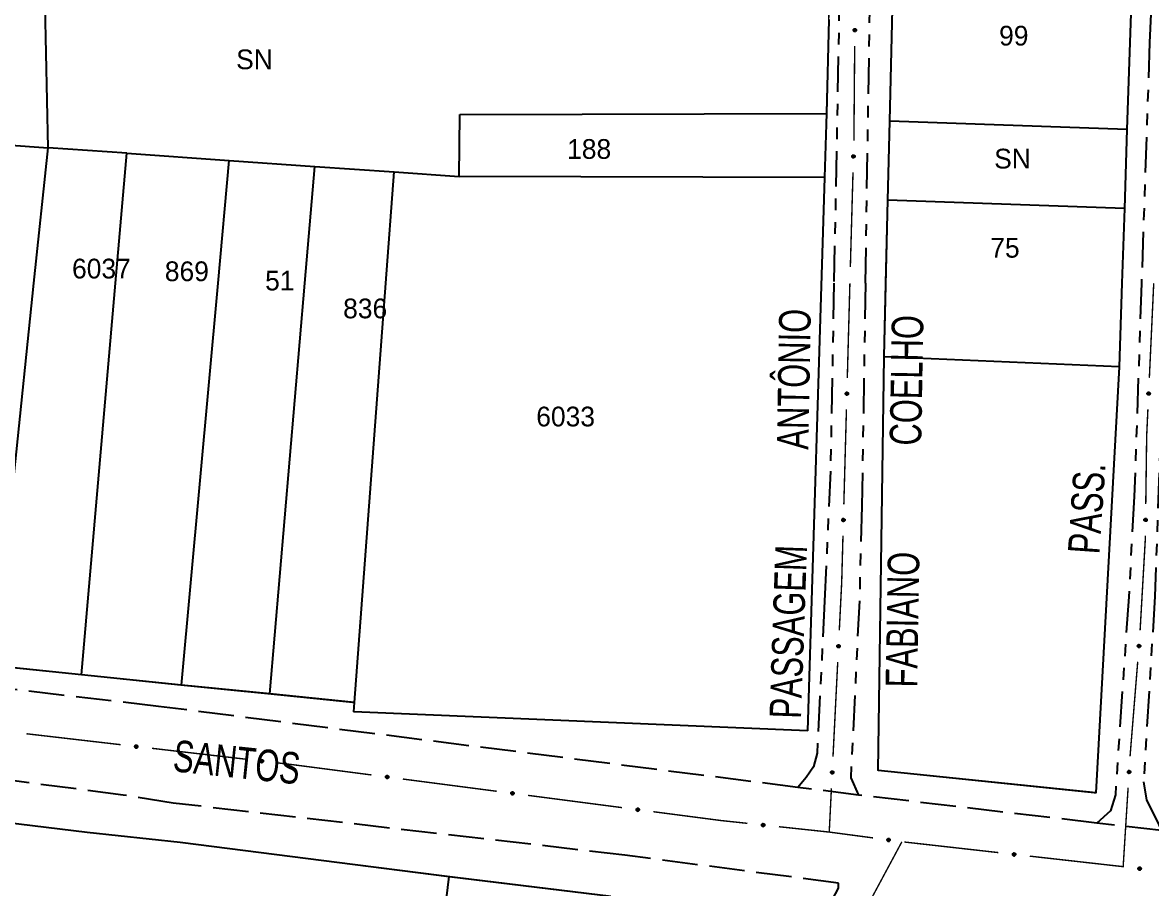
# Model space of a CAD drawing. Extents: x 203555 to 204724, y 4873703 to 4874787.
# Drawn here: x 204387.3 to 204530.3, y 4874375.5 to 4874485.1 of the extents above; entities that cross this region are included whole.
import ezdxf
from ezdxf.enums import TextEntityAlignment as Align

# ---------------------------------------------------------------- set-up
doc = ezdxf.new("R2010")
doc.units = 0
doc.header["$LTSCALE"] = 1.5
doc.header["$MEASUREMENT"] = 0
doc.linetypes.add('TRACO_11', pattern=[8, 3, -1, 3, -1])
doc.linetypes.add('TRACO_25', pattern=[8, 3, -1, 1, -1, 1, -1])
for name, color, linetype in [('CD_MALHA_LOTES', 7, 'CONTINUOUS'), ('RU-QUADRA', 210, 'CONTINUOUS'), ('SV-EIXO-RUA-N-PAV', 6, 'CONTINUOUS'), ('SV-EIXO-RUA-PAV', 20, 'CONTINUOUS'), ('SV-RUA-NAO-PAV', 7, 'CONTINUOUS'), ('SV-RUA-PAVIM', 7, 'CONTINUOUS'), ('SV-TXT-RUA-N-PAV', 7, 'CONTINUOUS'), ('SV-TXT-RUA-PAV', 7, 'CONTINUOUS'), ('Th_NmrPort', 1, 'CONTINUOUS')]:
    doc.layers.add(name, color=color, linetype=linetype)
doc.styles.add('ARIAL', font='ARIAL.SHX')

msp = doc.modelspace()

# ---------------------------------------------------------------- linework, layer by layer
at = {"layer": 'CD_MALHA_LOTES', "linetype": 'Continuous', "flags": 128}
for points in [[(204497.153346, 4874472.672538), (204497.734846, 4874497.557678)], [(204527.997989, 4874496.115899), (204527.190772, 4874471.597051)], [(204390.566306, 4874469.285681), (204390.180701, 4874487.28155)], [(204489.419629, 4874485.513993), (204489.122331, 4874473.646985)], [(204442.636331, 4874465.660623), (204442.705822, 4874473.512037)], [(204442.705822, 4874473.512037), (204489.122331, 4874473.646985)], [(204489.122331, 4874473.646985), (204488.880156, 4874465.52127)], [(204496.919322, 4874462.657547), (204497.153346, 4874472.672538)], [(204527.190772, 4874471.597051), (204497.153346, 4874472.672538)], [(204527.190772, 4874471.597051), (204526.861336, 4874461.590575)], [(204380.590348, 4874469.978688), (204390.566306, 4874469.285681)], [(204383.73513, 4874403.679978), (204388.779403, 4874452.124505), (204390.566306, 4874469.285681)], [(204400.542264, 4874468.592674), (204390.566306, 4874469.285681)], [(204394.803493, 4874402.549216), (204399.11127, 4874452.124375), (204400.542264, 4874468.592674)], [(204400.542264, 4874468.592674), (204413.51101, 4874467.691765)], [(204407.459154, 4874401.237118), (204412.093362, 4874452.124211), (204413.51101, 4874467.691765)], [(204413.51101, 4874467.691765), (204424.365544, 4874466.932615)], [(204418.632708, 4874400.114784), (204423.095001, 4874452.124072), (204424.365544, 4874466.932615)], [(204424.365544, 4874466.932615), (204434.380451, 4874466.242012)], [(204429.351931, 4874399.01969), (204433.324358, 4874452.123943), (204434.380451, 4874466.242012)], [(204434.380451, 4874466.242012), (204442.636331, 4874465.660623)], [(204488.880156, 4874465.52127), (204442.636331, 4874465.660623)], [(204488.880156, 4874465.52127), (204486.726979, 4874395.462107)], [(204496.455675, 4874442.815915), (204496.673161, 4874452.123144), (204496.919322, 4874462.657547)], [(204526.861336, 4874461.590575), (204496.919322, 4874462.657547)], [(204526.861336, 4874461.590575), (204526.549634, 4874452.122768), (204526.201997, 4874441.563454)], [(204495.665528, 4874390.435333), (204496.455675, 4874442.815915)], [(204526.201997, 4874441.563454), (204496.455675, 4874442.815915)], [(204526.201997, 4874441.563454), (204523.241931, 4874387.582602)], [(204394.803493, 4874402.549216), (204383.73513, 4874403.679978)], [(204407.459154, 4874401.237118), (204394.803493, 4874402.549216)], [(204418.632708, 4874400.114784), (204407.459154, 4874401.237118)], [(204429.351931, 4874399.01969), (204418.632708, 4874400.114784)], [(204429.284593, 4874397.864756), (204429.351931, 4874399.01969)], [(204486.726979, 4874395.462107), (204429.284593, 4874397.864756)], [(204296.38157, 4874394.330371), (204343.627298, 4874388.767075), (204357.736064, 4874387.237209), (204395.50525, 4874382.600263), (204407.305322, 4874381.332881), (204441.363232, 4874377.006144)], [(204523.241931, 4874387.582602), (204495.665528, 4874390.435333)], [(204433.641808, 4874315.905447), (204434.441855, 4874322.183367), (204436.789775, 4874342.321293), (204440.80833, 4874372.48303), (204441.363232, 4874377.006144)], [(204441.363232, 4874377.006144), (204461.843799, 4874374.511439)]]:
    msp.add_lwpolyline(points, dxfattribs=at)
at = {"layer": 'RU-QUADRA', "linetype": 'Continuous', "const_width": 0.18, "flags": 128}
for points in [[(204383.73513, 4874403.679978), (204394.803493, 4874402.549216), (204407.458185, 4874401.22763), (204418.632708, 4874400.114784), (204429.351931, 4874399.01969), (204429.284593, 4874397.864756), (204486.726979, 4874395.462107), (204488.468385, 4874452.123248), (204488.880156, 4874465.52127), (204489.122331, 4874473.646985), (204489.419629, 4874485.513993), (204489.87833, 4874499.013137), (204487.38114, 4874507.512556), (204484.550428, 4874517.147152), (204481.667795, 4874526.958463), (204478.875757, 4874536.461425), (204475.819855, 4874546.862474), (204473.54549, 4874554.69019), (204471.221957, 4874562.687128), (204468.543226, 4874571.906552)], [(204497.734846, 4874497.557678), (204497.153346, 4874472.672538), (204496.919322, 4874462.657547), (204496.673161, 4874452.123144), (204496.455675, 4874442.815915), (204495.665528, 4874390.435333), (204523.241931, 4874387.582602), (204526.201997, 4874441.563454), (204526.549634, 4874452.122768), (204526.861336, 4874461.590575), (204527.190772, 4874471.597051), (204527.997989, 4874496.115899)], [(204461.843799, 4874374.511439), (204441.363232, 4874377.006144), (204407.305322, 4874381.332881), (204395.50525, 4874382.600263), (204357.736064, 4874387.237209), (204343.627298, 4874388.767075), (204296.38157, 4874394.330371)]]:
    msp.add_lwpolyline(points, dxfattribs=at)
at = {"layer": 'SV-EIXO-RUA-N-PAV'}
for points in [[(204492.835657, 4874484.33334), (204492.870446, 4874484.298964), (204492.893317, 4874484.262305), (204492.903591, 4874484.22624), (204492.904361, 4874484.192002), (204492.901203, 4874484.156887), (204492.890208, 4874484.122186), (204492.869474, 4874484.086375), (204492.835235, 4874484.051234), (204492.796141, 4874484.030274), (204492.761322, 4874484.018309), (204492.725668, 4874484.015451), (204492.691606, 4874484.01909), (204492.655938, 4874484.031703), (204492.619852, 4874484.053069), (204492.58535, 4874484.088353), (204492.563175, 4874484.124446), (204492.554153, 4874484.159592), (204492.551507, 4874484.195454), (204492.555161, 4874484.231266), (204492.56615, 4874484.265267), (204492.587728, 4874484.301561), (204492.623005, 4874484.335153), (204492.65875, 4874484.357681), (204492.69376, 4874484.367194), (204492.729126, 4874484.369004), (204492.764384, 4874484.366265), (204492.799727, 4874484.356665), (204492.835657, 4874484.33334)], [(204492.664701, 4874468.332419), (204492.698804, 4874468.297361), (204492.720944, 4874468.260257), (204492.730503, 4874468.223995), (204492.730595, 4874468.189749), (204492.726743, 4874468.154704), (204492.715064, 4874468.120227), (204492.693625, 4874468.084833), (204492.658697, 4874468.050377), (204492.619197, 4874468.030194), (204492.584148, 4874468.01892), (204492.548443, 4874468.016769), (204492.514461, 4874468.021081), (204492.47905, 4874468.034397), (204492.443393, 4874468.056474), (204492.409596, 4874468.092433), (204492.38814, 4874468.128958), (204492.379815, 4874468.164275), (204492.377879, 4874468.200183), (204492.38224, 4874468.235915), (204492.3939, 4874468.269692), (204492.416192, 4874468.305552), (204492.452127, 4874468.33844), (204492.488311, 4874468.360256), (204492.523502, 4874468.369074), (204492.558897, 4874468.370185), (204492.594094, 4874468.366748), (204492.62924, 4874468.356451), (204492.664701, 4874468.332419)], [(204491.831604, 4874438.286107), (204491.865726, 4874438.251069), (204491.887888, 4874438.213978), (204491.897468, 4874438.177722), (204491.897579, 4874438.143476), (204491.893747, 4874438.108428), (204491.882088, 4874438.073944), (204491.86067, 4874438.038538), (204491.825762, 4874438.004062), (204491.786273, 4874437.983856), (204491.75123, 4874437.972562), (204491.715527, 4874437.97039), (204491.681542, 4874437.974683), (204491.646123, 4874437.987979), (204491.610454, 4874438.010035), (204491.576637, 4874438.045975), (204491.555159, 4874438.082487), (204491.546814, 4874438.117799), (204491.544857, 4874438.153706), (204491.549198, 4874438.189441), (204491.560839, 4874438.223225), (204491.58311, 4874438.259098), (204491.619026, 4874438.292006), (204491.655198, 4874438.313843), (204491.690383, 4874438.322682), (204491.725777, 4874438.323812), (204491.760977, 4874438.320396), (204491.796128, 4874438.310119), (204491.831604, 4874438.286107)], [(204530.046572, 4874438.2936), (204530.080032, 4874438.257928), (204530.101494, 4874438.220428), (204530.110393, 4874438.183998), (204530.109862, 4874438.149756), (204530.105374, 4874438.114786), (204530.09307, 4874438.080527), (204530.070991, 4874438.045529), (204530.035443, 4874438.011713), (204529.995582, 4874437.992252), (204529.960334, 4874437.981617), (204529.924597, 4874437.980115), (204529.890698, 4874437.985044), (204529.855535, 4874437.999002), (204529.820286, 4874438.021722), (204529.787148, 4874438.05829), (204529.766359, 4874438.095199), (204529.758677, 4874438.130661), (204529.757394, 4874438.166599), (204529.762404, 4874438.202245), (204529.774676, 4874438.235805), (204529.797616, 4874438.271254), (204529.834142, 4874438.303483), (204529.870717, 4874438.324638), (204529.906062, 4874438.332816), (204529.941471, 4874438.333282), (204529.976601, 4874438.329207), (204530.011553, 4874438.318272), (204530.046572, 4874438.2936)], [(204491.393099, 4874422.292117), (204491.427221, 4874422.257079), (204491.449383, 4874422.219988), (204491.458963, 4874422.183732), (204491.459075, 4874422.149486), (204491.455243, 4874422.114438), (204491.443583, 4874422.079954), (204491.422165, 4874422.044548), (204491.387257, 4874422.010072), (204491.347768, 4874421.989866), (204491.312726, 4874421.978572), (204491.277023, 4874421.9764), (204491.243038, 4874421.980693), (204491.207619, 4874421.993989), (204491.17195, 4874422.016045), (204491.138132, 4874422.051985), (204491.116655, 4874422.088497), (204491.108309, 4874422.123809), (204491.106353, 4874422.159716), (204491.110694, 4874422.195451), (204491.122334, 4874422.229235), (204491.144605, 4874422.265108), (204491.180521, 4874422.298016), (204491.216693, 4874422.319853), (204491.251878, 4874422.328692), (204491.287273, 4874422.329822), (204491.322472, 4874422.326406), (204491.357624, 4874422.316129), (204491.393099, 4874422.292117)], [(204529.65303, 4874422.304), (204529.687642, 4874422.269445), (204529.710324, 4874422.23267), (204529.720414, 4874422.196552), (204529.721007, 4874422.162311), (204529.717669, 4874422.127213), (204529.706496, 4874422.092568), (204529.685578, 4874422.056864), (204529.651159, 4874422.0219), (204529.611959, 4874422.001141), (204529.577078, 4874421.989355), (204529.54141, 4874421.98668), (204529.507367, 4874421.990494), (204529.471765, 4874422.00329), (204529.435789, 4874422.024841), (204529.401469, 4874422.060302), (204529.379479, 4874422.096509), (204529.370638, 4874422.1317), (204529.368176, 4874422.167576), (204529.372013, 4874422.203368), (204529.383177, 4874422.237312), (204529.404941, 4874422.273495), (204529.44039, 4874422.306905), (204529.476251, 4874422.329249), (204529.511309, 4874422.338583), (204529.546683, 4874422.340211), (204529.581928, 4874422.337291), (204529.61722, 4874422.327509), (204529.65303, 4874422.304)], [(204490.776598, 4874406.302536), (204490.809927, 4874406.266741), (204490.831252, 4874406.229163), (204490.840017, 4874406.192701), (204490.839361, 4874406.158461), (204490.834745, 4874406.123508), (204490.822316, 4874406.089294), (204490.800109, 4874406.054377), (204490.764437, 4874406.020692), (204490.724506, 4874406.001376), (204490.689219, 4874405.99087), (204490.653476, 4874405.989499), (204490.619596, 4874405.994552), (204490.584484, 4874406.008638), (204490.549318, 4874406.031488), (204490.516314, 4874406.068177), (204490.49566, 4874406.105161), (204490.488108, 4874406.140651), (204490.486957, 4874406.176593), (204490.492098, 4874406.212222), (204490.504492, 4874406.245736), (204490.527562, 4874406.281101), (204490.564206, 4874406.313196), (204490.600858, 4874406.334217), (204490.636233, 4874406.342265), (204490.671643, 4874406.342602), (204490.706757, 4874406.338398), (204490.74167, 4874406.327336), (204490.776598, 4874406.302536)], [(204528.829369, 4874406.320362), (204528.861575, 4874406.283554), (204528.881727, 4874406.245334), (204528.889361, 4874406.208619), (204528.887646, 4874406.174416), (204528.881951, 4874406.139622), (204528.86847, 4874406.105809), (204528.845194, 4874406.071595), (204528.808498, 4874406.039029), (204528.767988, 4874406.020958), (204528.732393, 4874406.011548), (204528.696625, 4874406.011282), (204528.662917, 4874406.017381), (204528.628258, 4874406.032546), (204528.593815, 4874406.056472), (204528.561962, 4874406.094164), (204528.542462, 4874406.13177), (204528.536011, 4874406.167477), (204528.535971, 4874406.203437), (204528.542211, 4874406.238889), (204528.555636, 4874406.272004), (204528.579788, 4874406.306639), (204528.617407, 4874406.337585), (204528.654692, 4874406.357463), (204528.690299, 4874406.364413), (204528.725703, 4874406.363655), (204528.76067, 4874406.358367), (204528.795224, 4874406.346231), (204528.829369, 4874406.320362)], [(204489.979804, 4874390.322388), (204490.013133, 4874390.286594), (204490.034458, 4874390.249015), (204490.043223, 4874390.212553), (204490.042567, 4874390.178314), (204490.037951, 4874390.14336), (204490.025521, 4874390.109147), (204490.003315, 4874390.074229), (204489.967643, 4874390.040544), (204489.927712, 4874390.021228), (204489.892425, 4874390.010723), (204489.856682, 4874390.009351), (204489.822802, 4874390.014404), (204489.78769, 4874390.028491), (204489.752524, 4874390.05134), (204489.71952, 4874390.088029), (204489.698866, 4874390.125014), (204489.691314, 4874390.160504), (204489.690163, 4874390.196446), (204489.695303, 4874390.232074), (204489.707698, 4874390.265588), (204489.730768, 4874390.300953), (204489.767411, 4874390.333048), (204489.804064, 4874390.354069), (204489.839438, 4874390.362117), (204489.874849, 4874390.362454), (204489.909963, 4874390.35825), (204489.944876, 4874390.347188), (204489.979804, 4874390.322388)], [(204527.573415, 4874390.372037), (204527.606291, 4874390.335826), (204527.62714, 4874390.297981), (204527.635445, 4874390.261412), (204527.634358, 4874390.227183), (204527.629302, 4874390.192291), (204527.616443, 4874390.158237), (204527.593798, 4874390.123602), (204527.557705, 4874390.090368), (204527.517533, 4874390.071558), (204527.482117, 4874390.061497), (204527.446359, 4874390.060576), (204527.412545, 4874390.066056), (204527.377614, 4874390.080583), (204527.342739, 4874390.103874), (204527.310199, 4874390.140976), (204527.290013, 4874390.178218), (204527.282909, 4874390.2138), (204527.28221, 4874390.249754), (204527.287799, 4874390.285314), (204527.300615, 4874390.31867), (204527.324129, 4874390.353741), (204527.361174, 4874390.385372), (204527.398088, 4874390.40593), (204527.433561, 4874390.413532), (204527.468973, 4874390.413422), (204527.504032, 4874390.408776), (204527.538802, 4874390.397275), (204527.573415, 4874390.372037)]]:
    msp.add_lwpolyline(points, close=True, dxfattribs=at)
for points in [[(204492.555161, 4874484.231266), (204492.563175, 4874484.124446)], [(204492.561255, 4874484.243921), (204492.573826, 4874484.11282)], [(204492.56615, 4874484.265267), (204492.58535, 4874484.088353)], [(204492.579273, 4874484.277888), (204492.602201, 4874484.078473)], [(204492.587728, 4874484.301561), (204492.619852, 4874484.053069)], [(204492.606865, 4874484.314505), (204492.637409, 4874484.045435)], [(204492.623005, 4874484.335153), (204492.655938, 4874484.031703)], [(204492.639858, 4874484.344255), (204492.672762, 4874484.030135)], [(204492.65875, 4874484.357681), (204492.691606, 4874484.01909)], [(204492.675457, 4874484.358973), (204492.70816, 4874484.020292)], [(204492.69376, 4874484.367194), (204492.725668, 4874484.015451)], [(204492.71099, 4874484.365505), (204492.740896, 4874484.01866)], [(204492.729126, 4874484.369004), (204492.761322, 4874484.018309)], [(204492.747819, 4874484.363839), (204492.780556, 4874484.029251)], [(204492.764384, 4874484.366265), (204492.796141, 4874484.030274)], [(204492.781875, 4874484.356737), (204492.816166, 4874484.045334)], [(204492.799727, 4874484.356665), (204492.835235, 4874484.051234)], [(204492.815887, 4874484.344177), (204492.850502, 4874484.072344)], [(204492.835657, 4874484.33334), (204492.869474, 4874484.086375)], [(204492.853846, 4874484.313845), (204492.87948, 4874484.111679)], [(204492.870446, 4874484.298964), (204492.890208, 4874484.122186)], [(204492.883574, 4874484.278123), (204492.894791, 4874484.148397)], [(204492.893317, 4874484.262305), (204492.901203, 4874484.156887)], [(204492.38224, 4874468.235915), (204492.38814, 4874468.128958)], [(204492.388584, 4874468.248448), (204492.398559, 4874468.117123)], [(204492.3939, 4874468.269692), (204492.409596, 4874468.092433)], [(204492.40727, 4874468.282051), (204492.426248, 4874468.082221)], [(204492.416192, 4874468.305552), (204492.443393, 4874468.056474)], [(204492.435581, 4874468.318115), (204492.460795, 4874468.048493)], [(204492.452127, 4874468.33844), (204492.47905, 4874468.034397)], [(204492.469157, 4874468.347206), (204492.495839, 4874468.032496)], [(204492.488311, 4874468.360256), (204492.514461, 4874468.021081)], [(204492.505041, 4874468.361217), (204492.531035, 4874468.021956)], [(204492.523502, 4874468.369074), (204492.548443, 4874468.016769)], [(204492.540695, 4874468.367045), (204492.563733, 4874468.019675)], [(204492.558897, 4874468.370185), (204492.584148, 4874468.01892)], [(204492.577485, 4874468.36465), (204492.603594, 4874468.02948)], [(204492.594094, 4874468.366748), (204492.619197, 4874468.030194)], [(204492.611393, 4874468.356875), (204492.639516, 4874468.044855)], [(204492.62924, 4874468.356451), (204492.658697, 4874468.050377)], [(204492.645149, 4874468.343645), (204492.674379, 4874468.07118)], [(204492.664701, 4874468.332419), (204492.693625, 4874468.084833)], [(204492.682501, 4874468.312568), (204492.70413, 4874468.109934)], [(204492.698804, 4874468.297361), (204492.715064, 4874468.120227)], [(204492.711516, 4874468.276264), (204492.720165, 4874468.146342)], [(204492.720944, 4874468.260257), (204492.726743, 4874468.154704)], [(204491.549198, 4874438.189441), (204491.555159, 4874438.082487)], [(204491.555535, 4874438.201977), (204491.565585, 4874438.070658)], [(204491.560839, 4874438.223225), (204491.576637, 4874438.045975)], [(204491.574202, 4874438.235591), (204491.593294, 4874438.035772)], [(204491.58311, 4874438.259098), (204491.610454, 4874438.010035)], [(204491.602492, 4874438.271671), (204491.627861, 4874438.002064)], [(204491.619026, 4874438.292006), (204491.646123, 4874437.987979)], [(204491.636051, 4874438.300782), (204491.662914, 4874437.986087)], [(204491.655198, 4874438.313843), (204491.681542, 4874437.974683)], [(204491.671926, 4874438.314814), (204491.698116, 4874437.975567)], [(204491.690383, 4874438.322682), (204491.715527, 4874437.97039)], [(204491.707578, 4874438.320662), (204491.730815, 4874437.973306)], [(204491.725777, 4874438.323812), (204491.75123, 4874437.972562)], [(204491.744368, 4874438.318288), (204491.770671, 4874437.983133)], [(204491.760977, 4874438.320396), (204491.786273, 4874437.983856)], [(204491.778282, 4874438.310533), (204491.806584, 4874437.998529)], [(204491.796128, 4874438.310119), (204491.825762, 4874438.004062)], [(204491.812045, 4874438.297322), (204491.841432, 4874438.024874)], [(204491.831604, 4874438.286107), (204491.86067, 4874438.038538)], [(204491.849415, 4874438.266267), (204491.87116, 4874438.063645)], [(204491.865726, 4874438.251069), (204491.882088, 4874438.073944)], [(204491.878451, 4874438.22998), (204491.887174, 4874438.100062)], [(204491.887888, 4874438.213978), (204491.893747, 4874438.108428)], [(204529.762404, 4874438.202245), (204529.766359, 4874438.095199)], [(204529.768974, 4874438.214661), (204529.776561, 4874438.083176)], [(204529.774676, 4874438.235805), (204529.787148, 4874438.05829)], [(204529.788269, 4874438.247919), (204529.803611, 4874438.047777)], [(204529.797616, 4874438.271254), (204529.820286, 4874438.021722)], [(204529.81723, 4874438.283462), (204529.837539, 4874438.013427)], [(204529.834142, 4874438.303483), (204529.855535, 4874437.999002)], [(204529.851329, 4874438.311939), (204529.872287, 4874437.996796)], [(204529.870717, 4874438.324638), (204529.890698, 4874437.985044)], [(204529.887461, 4874438.325295), (204529.907286, 4874437.985617)], [(204529.906062, 4874438.332816), (204529.924597, 4874437.980115)], [(204529.923216, 4874438.330474), (204529.939936, 4874437.982743)], [(204529.941471, 4874438.333282), (204529.960334, 4874437.981617)], [(204529.959956, 4874438.32741), (204529.979969, 4874437.991821)], [(204529.976601, 4874438.329207), (204529.995582, 4874437.992252)], [(204529.993718, 4874438.319021), (204530.016164, 4874438.006541)], [(204530.011553, 4874438.318272), (204530.035443, 4874438.011713)], [(204530.027228, 4874438.305179), (204530.0515, 4874438.032228)], [(204530.046572, 4874438.2936), (204530.070991, 4874438.045529)], [(204530.064008, 4874438.273429), (204530.081951, 4874438.070435)], [(204530.080032, 4874438.257928), (204530.09307, 4874438.080527)], [(204530.092359, 4874438.236604), (204530.098645, 4874438.106545)], [(204530.101494, 4874438.220428), (204530.105374, 4874438.114786)], [(204491.110694, 4874422.195451), (204491.116655, 4874422.088497)], [(204491.11703, 4874422.207987), (204491.12708, 4874422.076668)], [(204491.122334, 4874422.229235), (204491.138132, 4874422.051985)], [(204491.135697, 4874422.241601), (204491.154789, 4874422.041783)], [(204491.144605, 4874422.265108), (204491.17195, 4874422.016045)], [(204491.163987, 4874422.277681), (204491.189356, 4874422.008074)], [(204491.180521, 4874422.298016), (204491.207619, 4874421.993989)], [(204491.197546, 4874422.306792), (204491.224409, 4874421.992098)], [(204491.216693, 4874422.319853), (204491.243038, 4874421.980693)], [(204491.233422, 4874422.320824), (204491.259611, 4874421.981577)], [(204491.251878, 4874422.328692), (204491.277023, 4874421.9764)], [(204491.269073, 4874422.326672), (204491.29231, 4874421.979316)], [(204491.287273, 4874422.329822), (204491.312726, 4874421.978572)], [(204491.305864, 4874422.324298), (204491.332166, 4874421.989143)], [(204491.322472, 4874422.326406), (204491.347768, 4874421.989866)], [(204491.339777, 4874422.316543), (204491.368079, 4874422.004539)], [(204491.357624, 4874422.316129), (204491.387257, 4874422.010072)], [(204491.373541, 4874422.303332), (204491.402927, 4874422.030884)], [(204491.393099, 4874422.292117), (204491.422165, 4874422.044548)], [(204491.41091, 4874422.272277), (204491.432656, 4874422.069655)], [(204491.427221, 4874422.257079), (204491.443583, 4874422.079954)], [(204491.439946, 4874422.23599), (204491.448669, 4874422.106072)], [(204491.449383, 4874422.219988), (204491.455243, 4874422.114438)], [(204529.372013, 4874422.203368), (204529.379479, 4874422.096509)], [(204529.378173, 4874422.215992), (204529.39007, 4874422.084827)], [(204529.383177, 4874422.237312), (204529.401469, 4874422.060302)], [(204529.396365, 4874422.249865), (204529.418268, 4874422.050335)], [(204529.404941, 4874422.273495), (204529.435789, 4874422.024841)], [(204529.424144, 4874422.28634), (204529.453306, 4874422.017117)], [(204529.44039, 4874422.306905), (204529.471765, 4874422.00329)], [(204529.45729, 4874422.31592), (204529.48858, 4874422.001635)], [(204529.476251, 4874422.329249), (204529.507367, 4874421.990494)], [(204529.492964, 4874422.330456), (204529.523927, 4874421.991611)], [(204529.511309, 4874422.338583), (204529.54141, 4874421.98668)], [(204529.52853, 4874422.336805), (204529.556655, 4874421.98981)], [(204529.546683, 4874422.340211), (204529.577078, 4874421.989355)], [(204529.56535, 4874422.334949), (204529.596368, 4874422.000198)], [(204529.581928, 4874422.337291), (204529.611959, 4874422.001141)], [(204529.59937, 4874422.327672), (204529.632061, 4874422.016098)], [(204529.61722, 4874422.327509), (204529.651159, 4874422.0219)], [(204529.633316, 4874422.314938), (204529.666534, 4874422.042931)], [(204529.65303, 4874422.304), (204529.685578, 4874422.056864)], [(204529.671119, 4874422.284412), (204529.695714, 4874422.082117)], [(204529.687642, 4874422.269445), (204529.706496, 4874422.092568)], [(204529.700663, 4874422.248537), (204529.711214, 4874422.118755)], [(204529.710324, 4874422.23267), (204529.717669, 4874422.127213)], [(204490.492098, 4874406.212222), (204490.49566, 4874406.105161)], [(204490.498713, 4874406.224613), (204490.505818, 4874406.093101)], [(204490.504492, 4874406.245736), (204490.516314, 4874406.068177)], [(204490.518129, 4874406.2578), (204490.532739, 4874406.057604)], [(204490.527562, 4874406.281101), (204490.549318, 4874406.031488)], [(204490.54722, 4874406.293237), (204490.566541, 4874406.023129)], [(204490.564206, 4874406.313196), (204490.584484, 4874406.008638)], [(204490.581423, 4874406.321589), (204490.601228, 4874406.006371)], [(204490.600858, 4874406.334217), (204490.619596, 4874405.994552)], [(204490.617604, 4874406.334813), (204490.636185, 4874405.995065)], [(204490.636233, 4874406.342265), (204490.653476, 4874405.989499)], [(204490.653378, 4874406.33986), (204490.668825, 4874405.992071)], [(204490.671643, 4874406.342602), (204490.689219, 4874405.99087)], [(204490.690106, 4874406.336663), (204490.708891, 4874406.001003)], [(204490.706757, 4874406.338398), (204490.724506, 4874406.001376)], [(204490.723837, 4874406.32815), (204490.74514, 4874406.01559)], [(204490.74167, 4874406.327336), (204490.764437, 4874406.020692)], [(204490.757296, 4874406.314186), (204490.78057, 4874406.041148)], [(204490.776598, 4874406.302536), (204490.800109, 4874406.054377)], [(204490.79396, 4874406.282301), (204490.81116, 4874406.079243)], [(204490.809927, 4874406.266741), (204490.822316, 4874406.089294)], [(204490.822176, 4874406.245372), (204490.827986, 4874406.115292)], [(204490.831252, 4874406.229163), (204490.834745, 4874406.123508)], [(204528.542211, 4874406.238889), (204528.542462, 4874406.13177)], [(204528.549207, 4874406.25107), (204528.552242, 4874406.119402)], [(204528.555636, 4874406.272004), (204528.561962, 4874406.094164)], [(204528.56964, 4874406.283641), (204528.578052, 4874406.083088)], [(204528.579788, 4874406.306639), (204528.593815, 4874406.056472)], [(204528.599813, 4874406.318161), (204528.610772, 4874406.047585)], [(204528.617407, 4874406.337585), (204528.628258, 4874406.032546)], [(204528.634876, 4874406.345442), (204528.644923, 4874406.029762)], [(204528.654692, 4874406.357463), (204528.662917, 4874406.017381)], [(204528.671449, 4874406.357541), (204528.679515, 4874406.01738)], [(204528.690299, 4874406.364413), (204528.696625, 4874406.011282)], [(204528.707361, 4874406.361479), (204528.712047, 4874406.013379)], [(204528.725703, 4874406.363655), (204528.732393, 4874406.011548)], [(204528.743973, 4874406.357148), (204528.752369, 4874406.021067)], [(204528.76067, 4874406.358367), (204528.767988, 4874406.020958)], [(204528.777425, 4874406.347596), (204528.789052, 4874406.034527)], [(204528.795224, 4874406.346231), (204528.808498, 4874406.039029)], [(204528.810436, 4874406.332603), (204528.825255, 4874406.058976)], [(204528.829369, 4874406.320362), (204528.845194, 4874406.071595)], [(204528.846097, 4874406.2996), (204528.857009, 4874406.096107)], [(204528.861575, 4874406.283554), (204528.86847, 4874406.105809)], [(204528.873157, 4874406.261816), (204528.874941, 4874406.131619)], [(204528.881727, 4874406.245334), (204528.881951, 4874406.139622)], [(204489.695303, 4874390.232074), (204489.698866, 4874390.125014)], [(204489.701919, 4874390.244465), (204489.709024, 4874390.112954)], [(204489.707698, 4874390.265588), (204489.71952, 4874390.088029)], [(204489.721335, 4874390.277652), (204489.735945, 4874390.077456)], [(204489.730768, 4874390.300953), (204489.752524, 4874390.05134)], [(204489.750426, 4874390.31309), (204489.769747, 4874390.042981)], [(204489.767411, 4874390.333048), (204489.78769, 4874390.028491)], [(204489.784629, 4874390.341441), (204489.804434, 4874390.026223)], [(204489.804064, 4874390.354069), (204489.822802, 4874390.014404)], [(204489.82081, 4874390.354665), (204489.839391, 4874390.014917)], [(204489.839438, 4874390.362117), (204489.856682, 4874390.009351)], [(204489.856583, 4874390.359713), (204489.872031, 4874390.011923)], [(204489.874849, 4874390.362454), (204489.892425, 4874390.010723)], [(204489.893312, 4874390.356515), (204489.912097, 4874390.020855)], [(204489.909963, 4874390.35825), (204489.927712, 4874390.021228)], [(204489.927043, 4874390.348002), (204489.948346, 4874390.035442)], [(204489.944876, 4874390.347188), (204489.967643, 4874390.040544)], [(204489.960502, 4874390.334038), (204489.983776, 4874390.061)], [(204489.979804, 4874390.322388), (204490.003315, 4874390.074229)], [(204489.997166, 4874390.302153), (204490.014366, 4874390.099095)], [(204490.013133, 4874390.286594), (204490.025521, 4874390.109147)], [(204490.025382, 4874390.265224), (204490.031192, 4874390.135144)], [(204490.034458, 4874390.249015), (204490.037951, 4874390.14336)], [(204527.287799, 4874390.285314), (204527.290013, 4874390.178218)], [(204527.294571, 4874390.297621), (204527.300018, 4874390.166031)], [(204527.300615, 4874390.31867), (204527.310199, 4874390.140976)], [(204527.314403, 4874390.330561), (204527.32649, 4874390.130197)], [(204527.324129, 4874390.353741), (204527.342739, 4874390.103874)], [(204527.343938, 4874390.365629), (204527.359855, 4874390.095299)], [(204527.361174, 4874390.385372), (204527.377614, 4874390.080583)], [(204527.378496, 4874390.393547), (204527.394327, 4874390.078105)], [(204527.398088, 4874390.40593), (204527.412545, 4874390.066056)], [(204527.414841, 4874390.406315), (204527.42914, 4874390.066359)], [(204527.433561, 4874390.413532), (204527.446359, 4874390.060576)], [(204527.450675, 4874390.410911), (204527.46174, 4874390.062955)], [(204527.468973, 4874390.413422), (204527.482117, 4874390.061497)], [(204527.48736, 4874390.407251), (204527.501915, 4874390.071381)], [(204527.504032, 4874390.408776), (204527.517533, 4874390.071558)], [(204527.520981, 4874390.398314), (204527.538345, 4874390.08551)], [(204527.538802, 4874390.397275), (204527.557705, 4874390.090368)], [(204527.554261, 4874390.383929), (204527.574094, 4874390.11062)], [(204527.573415, 4874390.372037), (204527.593798, 4874390.123602)], [(204527.590521, 4874390.351585), (204527.605161, 4874390.148326)], [(204527.606291, 4874390.335826), (204527.616443, 4874390.158237)], [(204527.618269, 4874390.314304), (204527.62244, 4874390.184161)], [(204527.62714, 4874390.297981), (204527.629302, 4874390.192291)]]:
    msp.add_lwpolyline(points, dxfattribs=at)
at = {"layer": 'SV-EIXO-RUA-N-PAV', "const_width": 0.18}
for points in [[(204492.708009, 4874482.190634), (204492.617849, 4874471.191003)], [(204492.610914, 4874470.344964), (204492.606607, 4874470.191092)], [(204492.617849, 4874471.191003), (204492.610914, 4874470.344964)], [(204492.49468, 4874466.192658), (204492.158902, 4874454.197357)], [(204492.101318, 4874452.140239), (204491.77244, 4874440.144747)], [(204530.576002, 4874452.140239), (204530.022268, 4874440.153022)], [(204491.662814, 4874436.146249), (204491.333935, 4874424.150757)], [(204529.83769, 4874436.157283), (204529.699256, 4874433.160478)], [(204529.699256, 4874433.160478), (204529.683001, 4874432.808581)], [(204529.683001, 4874432.808581), (204529.567708, 4874424.161622)], [(204491.224309, 4874420.152259), (204491.087276, 4874415.154137)], [(204529.514379, 4874420.161978), (204529.50785, 4874419.672283)], [(204529.50785, 4874419.672283), (204528.851192, 4874408.180767)], [(204491.087276, 4874415.154137), (204491.062285, 4874414.242613)], [(204491.062285, 4874414.242613), (204490.759098, 4874408.162034)], [(204490.5599, 4874404.166997), (204489.962304, 4874392.181886)], [(204528.546735, 4874404.192546), (204527.659462, 4874393.228388)], [(204527.659462, 4874393.228388), (204527.581193, 4874392.261208)], [(204527.581193, 4874392.261208), (204527.579343, 4874392.231608)], [(204489.763106, 4874388.186849), (204489.514108, 4874383.193053)], [(204527.32983, 4874388.239398), (204526.706047, 4874378.258872)], [(204489.514108, 4874383.193053), (204489.485929, 4874382.627923)], [(204526.706047, 4874378.258872), (204526.70544, 4874378.249157)]]:
    msp.add_lwpolyline(points, dxfattribs=at)
at = {"layer": 'SV-EIXO-RUA-PAV', "const_width": 0.18}
for points in [[(204387.833613, 4874395.079624), (204399.753653, 4874393.696636)], [(204403.726999, 4874393.23564), (204415.647039, 4874391.852652)], [(204419.620385, 4874391.391656), (204420.613722, 4874391.276407)], [(204420.613722, 4874391.276407), (204421.238434, 4874391.203927)], [(204421.238434, 4874391.203927), (204431.522418, 4874389.862538)], [(204435.48882, 4874389.345181), (204447.388025, 4874387.793111)], [(204451.354427, 4874387.275754), (204463.253632, 4874385.723684)], [(204467.220033, 4874385.206327), (204475.152836, 4874384.171613)], [(204475.152836, 4874384.171613), (204475.770052, 4874384.091107)], [(204475.770052, 4874384.091107), (204479.128552, 4874383.732829)], [(204483.105984, 4874383.308523), (204489.072132, 4874382.672065)], [(204489.072132, 4874382.672065), (204489.485929, 4874382.627923)], [(204489.485929, 4874382.627923), (204495.021128, 4874381.892391)], [(204498.688045, 4874381.405123), (204493.007685, 4874370.834715)], [(204498.987005, 4874381.371447), (204510.911591, 4874380.028224)], [(204514.886453, 4874379.580484), (204525.817323, 4874378.349197)], [(204525.817323, 4874378.349197), (204526.70544, 4874378.249157)], [(204526.70544, 4874378.249157), (204526.810937, 4874378.236389)]]:
    msp.add_lwpolyline(points, dxfattribs=at)
at = {"layer": 'SV-EIXO-RUA-PAV'}
for points in [[(204401.610289, 4874393.592044), (204401.648194, 4874393.622952), (204401.687091, 4874393.641764), (204401.72405, 4874393.648117), (204401.758173, 4874393.645215), (204401.792748, 4874393.638314), (204401.826072, 4874393.623666), (204401.859456, 4874393.599216), (204401.890728, 4874393.56141), (204401.90738, 4874393.520297), (204401.915547, 4874393.484396), (204401.91457, 4874393.448641), (204401.907303, 4874393.415165), (204401.890943, 4874393.381053), (204401.865835, 4874393.347463), (204401.827058, 4874393.316939), (204401.788798, 4874393.298757), (204401.752889, 4874393.293551), (204401.716949, 4874393.294761), (204401.681735, 4874393.302229), (204401.649106, 4874393.316797), (204401.615332, 4874393.342138), (204401.585711, 4874393.380809), (204401.567141, 4874393.418762), (204401.561432, 4874393.454589), (204401.56342, 4874393.489946), (204401.56992, 4874393.524708), (204401.58325, 4874393.558819), (204401.610289, 4874393.592044)], [(204417.503676, 4874391.74806), (204417.54158, 4874391.778967), (204417.580478, 4874391.79778), (204417.617436, 4874391.804133), (204417.651559, 4874391.801231), (204417.686134, 4874391.79433), (204417.719458, 4874391.779682), (204417.752842, 4874391.755232), (204417.784114, 4874391.717426), (204417.800766, 4874391.676312), (204417.808933, 4874391.640412), (204417.807956, 4874391.604656), (204417.80069, 4874391.571181), (204417.784329, 4874391.537069), (204417.759221, 4874391.503479), (204417.720444, 4874391.472954), (204417.682184, 4874391.454773), (204417.646275, 4874391.449567), (204417.610335, 4874391.450777), (204417.575121, 4874391.458245), (204417.542492, 4874391.472812), (204417.508718, 4874391.498154), (204417.479097, 4874391.536825), (204417.460528, 4874391.574778), (204417.454818, 4874391.610605), (204417.456807, 4874391.645961), (204417.463306, 4874391.680724), (204417.476636, 4874391.714835), (204417.503676, 4874391.74806)], [(204433.377383, 4874389.731599), (204433.415723, 4874389.761965), (204433.454883, 4874389.780224), (204433.491928, 4874389.786051), (204433.526007, 4874389.782665), (204433.56048, 4874389.775274), (204433.593593, 4874389.760154), (204433.626627, 4874389.735232), (204433.657358, 4874389.696986), (204433.673426, 4874389.655641), (204433.681082, 4874389.619628), (204433.679597, 4874389.58389), (204433.671856, 4874389.550521), (204433.655013, 4874389.516645), (204433.62943, 4874389.483415), (204433.590225, 4874389.453444), (204433.55171, 4874389.435807), (204433.515731, 4874389.431111), (204433.479811, 4874389.432831), (204433.444707, 4874389.440799), (204433.412289, 4874389.455828), (204433.378877, 4874389.481646), (204433.349809, 4874389.520734), (204433.33178, 4874389.558947), (204433.32658, 4874389.594851), (204433.32907, 4874389.630176), (204433.336062, 4874389.664843), (204433.349875, 4874389.698761), (204433.377383, 4874389.731599)], [(204449.24299, 4874387.662172), (204449.281329, 4874387.692538), (204449.32049, 4874387.710796), (204449.357535, 4874387.716624), (204449.391613, 4874387.713238), (204449.426087, 4874387.705847), (204449.459199, 4874387.690727), (204449.492233, 4874387.665805), (204449.522965, 4874387.627559), (204449.539032, 4874387.586214), (204449.546689, 4874387.550201), (204449.545204, 4874387.514463), (204449.537463, 4874387.481094), (204449.52062, 4874387.447218), (204449.495037, 4874387.413987), (204449.455831, 4874387.384017), (204449.417317, 4874387.36638), (204449.381337, 4874387.361684), (204449.345418, 4874387.363404), (204449.310314, 4874387.371372), (204449.277895, 4874387.386401), (204449.244484, 4874387.412219), (204449.215415, 4874387.451307), (204449.197386, 4874387.48952), (204449.192186, 4874387.525424), (204449.194676, 4874387.560749), (204449.201669, 4874387.595415), (204449.215482, 4874387.629334), (204449.24299, 4874387.662172)], [(204465.108596, 4874385.592745), (204465.146936, 4874385.623111), (204465.186096, 4874385.641369), (204465.223141, 4874385.647197), (204465.25722, 4874385.643811), (204465.291693, 4874385.63642), (204465.324806, 4874385.6213), (204465.35784, 4874385.596378), (204465.388571, 4874385.558132), (204465.404639, 4874385.516787), (204465.412295, 4874385.480774), (204465.41081, 4874385.445036), (204465.403069, 4874385.411667), (204465.386226, 4874385.377791), (204465.360644, 4874385.34456), (204465.321438, 4874385.314589), (204465.282923, 4874385.296953), (204465.246944, 4874385.292257), (204465.211024, 4874385.293977), (204465.17592, 4874385.301944), (204465.143502, 4874385.316974), (204465.11009, 4874385.342792), (204465.081022, 4874385.38188), (204465.062993, 4874385.420093), (204465.057793, 4874385.455997), (204465.060283, 4874385.491322), (204465.067275, 4874385.525988), (204465.081088, 4874385.559907), (204465.108596, 4874385.592745)], [(204480.986075, 4874383.645377), (204481.023693, 4874383.676633), (204481.062415, 4874383.695803), (204481.099313, 4874383.702497), (204481.133461, 4874383.69991), (204481.168099, 4874383.693329), (204481.201556, 4874383.678989), (204481.235165, 4874383.654848), (204481.266784, 4874383.617332), (204481.283815, 4874383.576374), (204481.292313, 4874383.540551), (204481.291666, 4874383.504787), (204481.284709, 4874383.471246), (204481.268664, 4874383.436985), (204481.243867, 4874383.403165), (204481.205374, 4874383.372283), (204481.167283, 4874383.353749), (204481.131423, 4874383.348212), (204481.095473, 4874383.34909), (204481.060192, 4874383.356233), (204481.02743, 4874383.370499), (204480.993424, 4874383.395528), (204480.963447, 4874383.433924), (204480.944528, 4874383.471704), (204480.938489, 4874383.507476), (204480.94015, 4874383.54285), (204480.946329, 4874383.577671), (204480.959344, 4874383.611903), (204480.986075, 4874383.645377)], [(204496.875773, 4874381.756989), (204496.914185, 4874381.787263), (204496.95339, 4874381.805427), (204496.990448, 4874381.811166), (204497.024518, 4874381.807698), (204497.058974, 4874381.800224), (204497.09205, 4874381.785025), (204497.125024, 4874381.760023), (204497.155664, 4874381.721703), (204497.171631, 4874381.680319), (204497.179201, 4874381.644288), (204497.17763, 4874381.608554), (204497.169809, 4874381.575203), (204497.152885, 4874381.541368), (204497.127222, 4874381.508199), (204497.087944, 4874381.478323), (204497.049387, 4874381.460779), (204497.013397, 4874381.45617), (204496.977482, 4874381.457976), (204496.942397, 4874381.466028), (204496.910014, 4874381.481135), (204496.876665, 4874381.507034), (204496.847691, 4874381.546192), (204496.829754, 4874381.584448), (204496.82464, 4874381.620364), (204496.827215, 4874381.655683), (204496.834291, 4874381.690333), (204496.848186, 4874381.724218), (204496.875773, 4874381.756989)], [(204512.768566, 4874379.929826), (204512.806367, 4874379.960859), (204512.845202, 4874379.979802), (204512.882139, 4874379.986278), (204512.916271, 4874379.98349), (204512.950869, 4874379.976704), (204512.984242, 4874379.962167), (204513.017708, 4874379.937828), (204513.049105, 4874379.900127), (204513.065894, 4874379.85907), (204513.074181, 4874379.823197), (204513.073323, 4874379.787438), (204513.066168, 4874379.753938), (204513.049922, 4874379.719772), (204513.024925, 4874379.686098), (204512.986251, 4874379.655445), (204512.948052, 4874379.637136), (204512.91216, 4874379.63181), (204512.876216, 4874379.6329), (204512.840977, 4874379.64025), (204512.8083, 4874379.654709), (204512.774442, 4874379.679938), (204512.744692, 4874379.71851), (204512.725996, 4874379.756401), (204512.720168, 4874379.792208), (204512.722038, 4874379.827571), (204512.728421, 4874379.862355), (204512.741638, 4874379.896511), (204512.768566, 4874379.929826)], [(204528.667034, 4874378.122623), (204528.705091, 4874378.153343), (204528.744081, 4874378.171963), (204528.78107, 4874378.178133), (204528.815178, 4874378.175063), (204528.849719, 4874378.167991), (204528.88297, 4874378.153179), (204528.916233, 4874378.128563), (204528.947317, 4874378.090604), (204528.963767, 4874378.049409), (204528.971756, 4874378.013468), (204528.970602, 4874377.977718), (204528.96317, 4874377.944279), (204528.946642, 4874377.910248), (204528.921367, 4874377.876782), (204528.882441, 4874377.84645), (204528.844091, 4874377.828458), (204528.808157, 4874377.823429), (204528.772223, 4874377.824817), (204528.737046, 4874377.832459), (204528.70449, 4874377.847187), (204528.670841, 4874377.872695), (204528.641412, 4874377.911512), (204528.62303, 4874377.949557), (204528.617498, 4874377.985411), (204528.619661, 4874378.020757), (204528.626332, 4874378.055487), (204528.639831, 4874378.089532), (204528.667034, 4874378.122623)]]:
    msp.add_lwpolyline(points, close=True, dxfattribs=at)
for points in [[(204401.561432, 4874393.454589), (204401.91457, 4874393.448641)], [(204401.56342, 4874393.489946), (204401.915547, 4874393.484396)], [(204401.564957, 4874393.471539), (204401.913011, 4874393.464126)], [(204401.567141, 4874393.418762), (204401.907303, 4874393.415165)], [(204401.567646, 4874393.435512), (204401.907881, 4874393.431753)], [(204401.56992, 4874393.524708), (204401.90738, 4874393.520297)], [(204401.570559, 4874393.507979), (204401.906728, 4874393.504691)], [(204401.578467, 4874393.398541), (204401.894304, 4874393.397612)], [(204401.581267, 4874393.541078), (204401.894551, 4874393.541819)], [(204401.58325, 4874393.558819), (204401.890728, 4874393.56141)], [(204401.585711, 4874393.380809), (204401.890943, 4874393.381053)], [(204401.597398, 4874393.573548), (204401.871374, 4874393.57885)], [(204401.604512, 4874393.362551), (204401.875306, 4874393.364101)], [(204401.610289, 4874393.592044), (204401.859456, 4874393.599216)], [(204401.615332, 4874393.342138), (204401.865835, 4874393.347463)], [(204401.63162, 4874393.608041), (204401.835369, 4874393.611875)], [(204401.637963, 4874393.331196), (204401.838687, 4874393.332634)], [(204401.648194, 4874393.622952), (204401.826072, 4874393.623666)], [(204401.649106, 4874393.316797), (204401.827058, 4874393.316939)], [(204401.669805, 4874393.309644), (204401.801499, 4874393.308101)], [(204401.670321, 4874393.633772), (204401.800503, 4874393.631031)], [(204401.681735, 4874393.302229), (204401.788798, 4874393.298757)], [(204401.687091, 4874393.641764), (204401.792748, 4874393.638314)], [(204417.456807, 4874391.645961), (204417.808933, 4874391.640412)], [(204417.463306, 4874391.680724), (204417.800766, 4874391.676312)], [(204417.463945, 4874391.663994), (204417.800114, 4874391.660707)], [(204417.474653, 4874391.697094), (204417.787938, 4874391.697835)], [(204417.476636, 4874391.714835), (204417.784114, 4874391.717426)], [(204417.490784, 4874391.729564), (204417.76476, 4874391.734866)], [(204417.503676, 4874391.74806), (204417.752842, 4874391.755232)], [(204417.525007, 4874391.764057), (204417.728755, 4874391.767891)], [(204417.54158, 4874391.778967), (204417.719458, 4874391.779682)], [(204417.563707, 4874391.789787), (204417.693889, 4874391.787046)], [(204417.580478, 4874391.79778), (204417.686134, 4874391.79433)], [(204417.454818, 4874391.610605), (204417.807956, 4874391.604656)], [(204417.458343, 4874391.627555), (204417.806397, 4874391.620141)], [(204417.460528, 4874391.574778), (204417.80069, 4874391.571181)], [(204417.461032, 4874391.591527), (204417.801267, 4874391.587768)], [(204417.471853, 4874391.554556), (204417.78769, 4874391.553628)], [(204417.479097, 4874391.536825), (204417.784329, 4874391.537069)], [(204417.497898, 4874391.518566), (204417.768692, 4874391.520117)], [(204417.508718, 4874391.498154), (204417.759221, 4874391.503479)], [(204417.531349, 4874391.487212), (204417.732073, 4874391.48865)], [(204417.542492, 4874391.472812), (204417.720444, 4874391.472954)], [(204417.563191, 4874391.46566), (204417.694885, 4874391.464117)], [(204417.575121, 4874391.458245), (204417.682184, 4874391.454773)], [(204433.32658, 4874389.594851), (204433.679597, 4874389.58389)], [(204433.32907, 4874389.630176), (204433.681082, 4874389.619628)], [(204433.330345, 4874389.61175), (204433.678258, 4874389.599396)], [(204433.33178, 4874389.558947), (204433.671856, 4874389.550521)], [(204433.332522, 4874389.575688), (204433.672669, 4874389.567099)], [(204433.336062, 4874389.664843), (204433.673426, 4874389.655641)], [(204433.336463, 4874389.648106), (204433.672552, 4874389.640046)], [(204433.342817, 4874389.538567), (204433.658609, 4874389.533154)], [(204433.347641, 4874389.68105), (204433.660904, 4874389.677344)], [(204433.349809, 4874389.520734), (204433.655013, 4874389.516645)], [(204433.349875, 4874389.698761), (204433.657358, 4874389.696986)], [(204433.36423, 4874389.713288), (204433.638255, 4874389.7147)], [(204433.368348, 4874389.50221), (204433.639137, 4874389.499916)], [(204433.377383, 4874389.731599), (204433.626627, 4874389.735232)], [(204433.378877, 4874389.481646), (204433.62943, 4874389.483415)], [(204433.398939, 4874389.747291), (204433.602722, 4874389.748232)], [(204433.401351, 4874389.470384), (204433.602075, 4874389.468972)], [(204433.412289, 4874389.455828), (204433.590225, 4874389.453444)], [(204433.415723, 4874389.761965), (204433.593593, 4874389.760154)], [(204433.432883, 4874389.448382), (204433.564542, 4874389.44497)], [(204433.438002, 4874389.77247), (204433.568131, 4874389.767881)], [(204433.444707, 4874389.440799), (204433.55171, 4874389.435807)], [(204433.454883, 4874389.780224), (204433.56048, 4874389.775274)], [(204449.192186, 4874387.525424), (204449.545204, 4874387.514463)], [(204449.194676, 4874387.560749), (204449.546689, 4874387.550201)], [(204449.195951, 4874387.542322), (204449.543865, 4874387.529968)], [(204449.197386, 4874387.48952), (204449.537463, 4874387.481094)], [(204449.198128, 4874387.50626), (204449.538276, 4874387.497671)], [(204449.201669, 4874387.595415), (204449.539032, 4874387.586214)], [(204449.20207, 4874387.578679), (204449.538158, 4874387.570619)], [(204449.208423, 4874387.469139), (204449.524216, 4874387.463727)], [(204449.213247, 4874387.611623), (204449.52651, 4874387.607916)], [(204449.215415, 4874387.451307), (204449.52062, 4874387.447218)], [(204449.215482, 4874387.629334), (204449.522965, 4874387.627559)], [(204449.229837, 4874387.643861), (204449.503861, 4874387.645273)], [(204449.233955, 4874387.432783), (204449.504744, 4874387.430489)], [(204449.24299, 4874387.662172), (204449.492233, 4874387.665805)], [(204449.244484, 4874387.412219), (204449.495037, 4874387.413987)], [(204449.264546, 4874387.677864), (204449.468329, 4874387.678805)], [(204449.266958, 4874387.400957), (204449.467681, 4874387.399545)], [(204449.277895, 4874387.386401), (204449.455831, 4874387.384017)], [(204449.281329, 4874387.692538), (204449.459199, 4874387.690727)], [(204449.29849, 4874387.378955), (204449.430149, 4874387.375543)], [(204449.303608, 4874387.703043), (204449.433737, 4874387.698454)], [(204449.310314, 4874387.371372), (204449.417317, 4874387.36638)], [(204449.32049, 4874387.710796), (204449.426087, 4874387.705847)], [(204465.057793, 4874385.455997), (204465.41081, 4874385.445036)], [(204465.060283, 4874385.491322), (204465.412295, 4874385.480774)], [(204465.061558, 4874385.472895), (204465.409471, 4874385.460541)], [(204465.062993, 4874385.420093), (204465.403069, 4874385.411667)], [(204465.063735, 4874385.436833), (204465.403882, 4874385.428244)], [(204465.067275, 4874385.525988), (204465.404639, 4874385.516787)], [(204465.067676, 4874385.509251), (204465.403765, 4874385.501192)], [(204465.07403, 4874385.399712), (204465.389822, 4874385.3943)], [(204465.078854, 4874385.542195), (204465.392117, 4874385.538489)], [(204465.081022, 4874385.38188), (204465.386226, 4874385.377791)], [(204465.081088, 4874385.559907), (204465.388571, 4874385.558132)], [(204465.095443, 4874385.574434), (204465.369468, 4874385.575846)], [(204465.099561, 4874385.363356), (204465.37035, 4874385.361062)], [(204465.108596, 4874385.592745), (204465.35784, 4874385.596378)], [(204465.11009, 4874385.342792), (204465.360644, 4874385.34456)], [(204465.130152, 4874385.608437), (204465.333935, 4874385.609378)], [(204465.132564, 4874385.33153), (204465.333288, 4874385.330118)], [(204465.143502, 4874385.316974), (204465.321438, 4874385.314589)], [(204465.146936, 4874385.623111), (204465.324806, 4874385.6213)], [(204465.164097, 4874385.309528), (204465.295755, 4874385.306116)], [(204465.169215, 4874385.633615), (204465.299344, 4874385.629027)], [(204465.17592, 4874385.301944), (204465.282923, 4874385.296953)], [(204465.186096, 4874385.641369), (204465.291693, 4874385.63642)], [(204480.938489, 4874383.507476), (204481.291666, 4874383.504787)], [(204480.94015, 4874383.54285), (204481.292313, 4874383.540551)], [(204480.941857, 4874383.524458), (204481.289964, 4874383.520257)], [(204480.944528, 4874383.471704), (204481.284709, 4874383.471246)], [(204480.944878, 4874383.488457), (204481.285133, 4874383.487838)], [(204480.946329, 4874383.577671), (204481.283815, 4874383.576374)], [(204480.947122, 4874383.560948), (204481.283307, 4874383.560763)], [(204480.95604, 4874383.451588), (204481.271872, 4874383.453574)], [(204480.957525, 4874383.594145), (204481.270789, 4874383.597777)], [(204480.959344, 4874383.611903), (204481.266784, 4874383.617332)], [(204480.963447, 4874383.433924), (204481.268664, 4874383.436985)], [(204480.973355, 4874383.626763), (204481.247271, 4874383.634593)], [(204480.982416, 4874383.41584), (204481.253184, 4874383.419889)], [(204480.986075, 4874383.645377), (204481.235165, 4874383.654848)], [(204480.993424, 4874383.395528), (204481.243867, 4874383.403165)], [(204481.007258, 4874383.661569), (204481.210962, 4874383.667284)], [(204481.016155, 4874383.384795), (204481.216857, 4874383.388085)], [(204481.023693, 4874383.676633), (204481.201556, 4874383.678989)], [(204481.02743, 4874383.370499), (204481.205374, 4874383.372283)], [(204481.045719, 4874383.687656), (204481.17592, 4874383.686117)], [(204481.048194, 4874383.363538), (204481.179897, 4874383.363211)], [(204481.060192, 4874383.356233), (204481.167283, 4874383.353749)], [(204481.062415, 4874383.695803), (204481.168099, 4874383.693329)], [(204496.827215, 4874381.655683), (204497.179201, 4874381.644288)], [(204496.828446, 4874381.637254), (204497.176329, 4874381.624062)], [(204496.834291, 4874381.690333), (204497.171631, 4874381.680319)], [(204496.834652, 4874381.673595), (204497.17072, 4874381.664727)], [(204496.845908, 4874381.706512), (204497.159162, 4874381.702052)], [(204496.848186, 4874381.724218), (204497.155664, 4874381.721703)], [(204496.862576, 4874381.73871), (204497.136603, 4874381.739463)], [(204496.875773, 4874381.756989), (204497.125024, 4874381.760023)], [(204496.897366, 4874381.77263), (204497.101151, 4874381.773081)], [(204496.914185, 4874381.787263), (204497.09205, 4874381.785025)], [(204496.936489, 4874381.797714), (204497.066607, 4874381.792812)], [(204496.95339, 4874381.805427), (204497.058974, 4874381.800224)], [(204496.82464, 4874381.620364), (204497.17763, 4874381.608554)], [(204496.829754, 4874381.584448), (204497.169809, 4874381.575203)], [(204496.830536, 4874381.601186), (204497.170662, 4874381.591779)], [(204496.840742, 4874381.564041), (204497.15652, 4874381.557869)], [(204496.847691, 4874381.546192), (204497.152885, 4874381.541368)], [(204496.866186, 4874381.527623), (204497.136968, 4874381.524677)], [(204496.876665, 4874381.507034), (204497.127222, 4874381.508199)], [(204496.899112, 4874381.495718), (204497.099832, 4874381.493823)], [(204496.910014, 4874381.481135), (204497.087944, 4874381.478323)], [(204496.930591, 4874381.47364), (204497.062241, 4874381.469911)], [(204496.942397, 4874381.466028), (204497.049387, 4874381.460779)], [(204512.720168, 4874379.792208), (204513.073323, 4874379.787438)], [(204512.722038, 4874379.827571), (204513.074181, 4874379.823197)], [(204512.723636, 4874379.80917), (204513.071712, 4874379.802917)], [(204512.725996, 4874379.756401), (204513.066168, 4874379.753938)], [(204512.726445, 4874379.773152), (204513.066691, 4874379.770527)], [(204512.728421, 4874379.862355), (204513.065894, 4874379.85907)], [(204512.729116, 4874379.845628), (204513.065294, 4874379.843462)], [(204512.737389, 4874379.736217), (204513.053228, 4874379.736342)], [(204512.739714, 4874379.878763), (204513.052994, 4874379.880549)], [(204512.741638, 4874379.896511), (204513.049105, 4874379.900127)], [(204512.744692, 4874379.71851), (204513.049922, 4874379.719772)], [(204512.755736, 4874379.911287), (204513.029693, 4874379.917503)], [(204512.763554, 4874379.700314), (204513.034341, 4874379.702767)], [(204512.768566, 4874379.929826), (204513.017708, 4874379.937828)], [(204512.774442, 4874379.679938), (204513.024925, 4874379.686098)], [(204512.789844, 4874379.945893), (204512.993578, 4874379.950407)], [(204512.79711, 4874379.669071), (204512.997827, 4874379.671179)], [(204512.806367, 4874379.960859), (204512.984242, 4874379.962167)], [(204512.8083, 4874379.654709), (204512.986251, 4874379.655445)], [(204512.828458, 4874379.971753), (204512.958648, 4874379.969446)], [(204512.829023, 4874379.647626), (204512.960721, 4874379.646522)], [(204512.840977, 4874379.64025), (204512.948052, 4874379.637136)], [(204512.845202, 4874379.979802), (204512.950869, 4874379.976704)], [(204528.617498, 4874377.985411), (204528.970602, 4874377.977718)], [(204528.619661, 4874378.020757), (204528.971756, 4874378.013468)], [(204528.621107, 4874378.002344), (204528.96912, 4874377.99321)], [(204528.62303, 4874377.949557), (204528.96317, 4874377.944279)], [(204528.623617, 4874377.966303), (204528.96383, 4874377.960863)], [(204528.626332, 4874378.055487), (204528.963767, 4874378.049409)], [(204528.626888, 4874378.038755), (204528.963037, 4874378.033806)], [(204528.634255, 4874377.929279), (204528.950085, 4874377.92679)], [(204528.637761, 4874378.071801), (204528.951044, 4874378.070994)], [(204528.639831, 4874378.089532), (204528.947317, 4874378.090604)], [(204528.641412, 4874377.911512), (204528.946642, 4874377.910248)], [(204528.654051, 4874378.104191), (204528.928051, 4874378.108139)], [(204528.660123, 4874377.893161), (204528.930921, 4874377.893373)], [(204528.667034, 4874378.122623), (204528.916233, 4874378.128563)], [(204528.670841, 4874377.872695), (204528.921367, 4874377.876782)], [(204528.688444, 4874378.138514), (204528.892209, 4874378.141341)], [(204528.693419, 4874377.861642), (204528.894147, 4874377.862087)], [(204528.70449, 4874377.847187), (204528.882441, 4874377.84645)], [(204528.705091, 4874378.153343), (204528.88297, 4874378.153179)], [(204528.725153, 4874377.839932), (204528.856838, 4874377.837739)], [(204528.727271, 4874378.164053), (204528.857438, 4874378.160669)], [(204528.737046, 4874377.832459), (204528.844091, 4874377.828458)], [(204528.744081, 4874378.171963), (204528.849719, 4874378.167991)]]:
    msp.add_lwpolyline(points, dxfattribs=at)
at = {"layer": 'SV-RUA-NAO-PAV', "linetype": 'TRACO_25'}
for points in [[(204533.268382, 4874558.147799, 3.804715), (204530.056171, 4874482.627154, 5.959681), (204529.024417, 4874452.122737, 6.87616)], [(204494.071542, 4874452.123177, 5.464286), (204494.751781, 4874494.739026, 5.464286), (204494.267464, 4874499.776983, 5.414747), (204493.96861, 4874500.822019, 5.414747)], [(204490.745301, 4874498.05285, 5.414747), (204490.860074, 4874496.109663, 5.538595), (204490.856526, 4874492.863168, 5.489056), (204490.082436, 4874452.123228, 6.529384)], [(204490.082436, 4874452.123228, 6.529384), (204489.630666, 4874428.346843, 6.529384), (204488.902521, 4874411.853862, 7.123857), (204487.954809, 4874392.636742, 7.451769), (204487.504631, 4874390.886565, 7.451769), (204486.578569, 4874389.536454, 7.377561), (204485.517913, 4874388.29036, 7.377561)], [(204494.071542, 4874452.123177, 5.464286), (204493.62112, 4874423.904912, 6.578923), (204493.299589, 4874411.916304, 6.578923), (204492.212574, 4874389.486214, 7.624923), (204493.19323, 4874387.318456, 7.451769)], [(204529.024417, 4874452.122737, 6.87616), (204528.11175, 4874425.139186, 6.87616), (204527.405752, 4874412.40064, 8.114646), (204525.716683, 4874387.359589, 7.600186), (204525.091317, 4874385.309387, 7.872285), (204523.389458, 4874383.765056, 7.872285)], [(204532.10463, 4874452.122698, 6.306457), (204530.718783, 4874412.447688, 6.306457), (204529.296894, 4874388.984622, 7.57545), (204529.673204, 4874386.68435, 7.748604), (204530.875862, 4874384.284033, 8.020702), (204531.569727, 4874382.847559, 7.995966)]]:
    msp.add_polyline3d(points, dxfattribs=at)
at = {"layer": 'SV-RUA-PAVIM', "linetype": 'TRACO_11'}
for points in [[(204637.400271, 4874370.964801, 8.367009), (204580.306855, 4874377.381215, 8.367009), (204531.569727, 4874382.847559, 8.367009), (204523.389458, 4874383.765056, 8.367009), (204493.19323, 4874387.318456, 7.352824), (204485.517913, 4874388.29036, 7.352824), (204404.534821, 4874398.545025, 6.561266), (204369.366461, 4874402.638973, 6.410059), (204329.059631, 4874407.74919, 6.410059), (204284.60255, 4874412.809153, 6.410059)], [(204263.679682, 4873957.015295, 10.894241), (204290.510309, 4874003.631593, 11.211774), (204321.419977, 4874058.720431, 11.482839), (204369.536027, 4874149.216517, 11.17305), (204401.257861, 4874207.366013, 10.576709), (204405.873209, 4874216.156244, 10.222224), (204460.45863, 4874319.029684, 8.614371), (204490.664412, 4874375.509722, 7.476505), (204490.664211, 4874376.159794, 7.402297), (204463.610241, 4874379.707399, 7.402297), (204406.402276, 4874386.299634, 6.681124), (204400.066345, 4874387.312452, 6.681124), (204350.572271, 4874393.784229, 6.580443), (204285.215306, 4874400.719152, 6.580443), (204248.246628, 4874404.675927, 6.897975)]]:
    msp.add_polyline3d(points, dxfattribs=at)

# ---------------------------------------------------------------- texts
at = {"layer": 'SV-TXT-RUA-N-PAV', "style": 'ARIAL', "width": 0.7}
for s, rotation, p in [('ANTÔNIO', 89, (204486.844044, 4874431.037029)), ('COELHO', 89, (204501.130302, 4874431.55185)), ('PASS.', 86, (204523.682738, 4874417.751816)), ('PASSAGEM', 88, (204485.910681, 4874396.946886)), ('FABIANO', 89, (204500.615482, 4874400.920054))]:
    msp.add_text(s, height=4, rotation=rotation, dxfattribs=at).set_placement(p)
at = {"layer": 'SV-TXT-RUA-PAV', "style": 'ARIAL', "width": 0.7}
msp.add_text('SANTOS', height=4, rotation=354, dxfattribs=at).set_placement((204406.263488, 4874390.335988))
at = {"layer": 'Th_NmrPort', "color": 1}
for s, p in [('99', (204510.996283, 4874483.486609)), ('SN', (204414.38132, 4874480.486595)), ('188', (204456.293178, 4874469.135467)), ('SN', (204510.373412, 4874467.914846)), ('75', (204509.880253, 4874456.623553)), ('6037', (204393.602098, 4874453.989894)), ('869', (204405.351106, 4874453.648608)), ('51', (204418.052077, 4874452.472592)), ('836', (204427.93061, 4874448.944545)), ('6033', (204452.383407, 4874435.253589))]:
    msp.add_text(s, height=2.5, dxfattribs=at).set_placement(p, align=Align.MIDDLE_LEFT)

doc.saveas('drawing.dxf')
